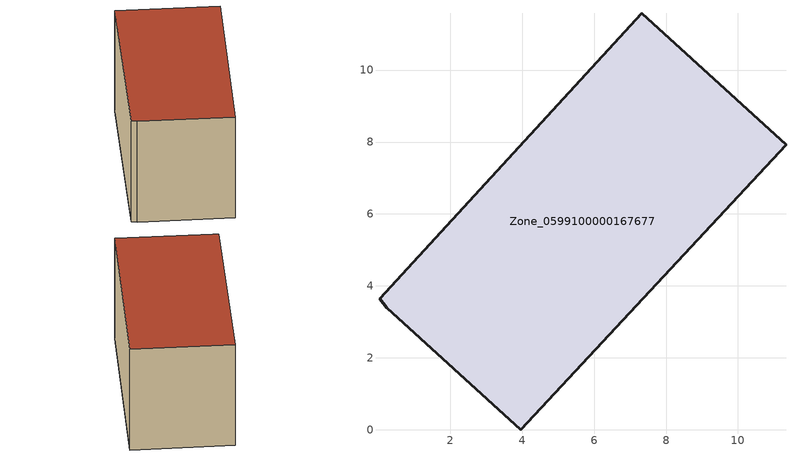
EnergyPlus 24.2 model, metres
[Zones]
Zone_0599100000167677
 floor ground (C_G): 0.24,3.39 0.03,3.64 7.33,11.58 11.34,7.92 3.96,0 z3.22
 wall outside (C_F): 11.34,7.92 7.33,11.58 0.03,3.64 0.24,3.39 3.96,0 11.34,7.92 z3.22:9.29
 roof outside (C_R): 3.96,0 11.34,7.92 7.33,11.58 0.03,3.64 0.24,3.39 z9.29
[BUILDING]
Pand.0599100000167677: North Axis=0; Terrain=City; Loads Convergence Tolerance Value=0.04; Temperature Convergence Tolerance Value=0.4; Solar Distribution=FullExterior; Maximum Number of Warmup Days=25; Minimum Number of Warmup Days=1
[Site:Location]
Rotterdam.The.Hague.AP_ZH_NLD Design_Conditions: Latitude=51.96; Longitude=4.45; Time Zone=1; Elevation=-4.5
[SITE:GROUNDTEMPERATURE:BUILDINGSURFACE]
18, 18, 18, 18, 18, 18, 18, 18, 18, 18, 18, 18
[MATERIAL] Thermal Absorptance=0.9; Solar Absorptance=0.7; Visible Absorptance=0.7
Name | Roughness | Thickness | Conductivity | Density | Specific Heat
G.TI.1946 | MediumSmooth | 0.15 | 1 | 540 | 1210
F.TI.1946 | Rough | 0.3 | 0.857143 | 1920 | 840
R.TI.1946 | MediumRough | 0.2 | 0.1 | 1500 | 1000
[CONSTRUCTION]
C_G: G.TI.1946
C_F: F.TI.1946
C_R: R.TI.1946
[ZONE]
Zone_0599100000167677: Type=1; Multiplier=1; Ceiling Height=Autocalculate; Volume=Autocalculate; Floor Area=autocalculate; Part of Total Floor Area=Yes
[ZONEINFILTRATION:DESIGNFLOWRATE]
Infil_Zone_0599100000167677: Zone or ZoneList or Space or SpaceList=Zone_0599100000167677; Schedule=AlwaysOn; Design Flow Rate Calculation Method=Flow/Area; Flow Rate per Floor Area=0.003; Constant Term Coefficient=1; Temperature Term Coefficient=0; Velocity Term Coefficient=0; Velocity Squared Term Coefficient=0
[HVACTEMPLATE:ZONE:IDEALLOADSAIRSYSTEM]
Zone_0599100000167677: Maximum Heating Supply Air Temperature=50; Minimum Cooling Supply Air Temperature=13; Maximum Heating Supply Air Humidity Ratio=0.0156; Minimum Cooling Supply Air Humidity Ratio=0.0077; Heating Limit=NoLimit; Cooling Limit=NoLimit; Dehumidification Control Type=ConstantSensibleHeatRatio; Cooling Sensible Heat Ratio=0.7; Dehumidification Setpoint=60; Humidification Control Type=None; Humidification Setpoint=30; Outdoor Air Method=None; Outdoor Air Flow Rate per Person=0.00944; Outdoor Air Flow Rate per Zone Floor Area=0; Outdoor Air Flow Rate per Zone=0; Demand Controlled Ventilation Type=None; Outdoor Air Economizer Type=NoEconomizer; Heat Recovery Type=None; Sensible Heat Recovery Effectiveness=0.7; Latent Heat Recovery Effectiveness=0.65
[ZONECONTROL:THERMOSTAT]
ThermostatControl_Zone_0599100000167677: Zone or ZoneList=Zone_0599100000167677; Control Type Schedule=DualSetpointControlType; Control 1=Thermostat_Zone_0599100000167677; Temperature Difference Between Cutout And Setpoint=0
[THERMOSTATSETPOINT:DUALSETPOINT]
Thermostat_Zone_0599100000167677: Heating Setpoint Temperature Schedule=HeatingSetpoint_Zone_0599100000167677; Cooling Setpoint Temperature Schedule=CoolingSetpoint_Zone_0599100000167677
[SCHEDULE:COMPACT]
HeatingSetpoint_Zone_0599100000167677: Through: 12/31, For: AllDays, Until: 24:00, 21
CoolingSetpoint_Zone_0599100000167677: Through: 12/31, For: AllDays, Until: 24:00, 24
DualSetpointControlType: Through: 12/31, For: AllDays, Until: 24:00, 4
AlwaysOn: Through: 12/31, For: AllDays, Until: 24:00, 1
